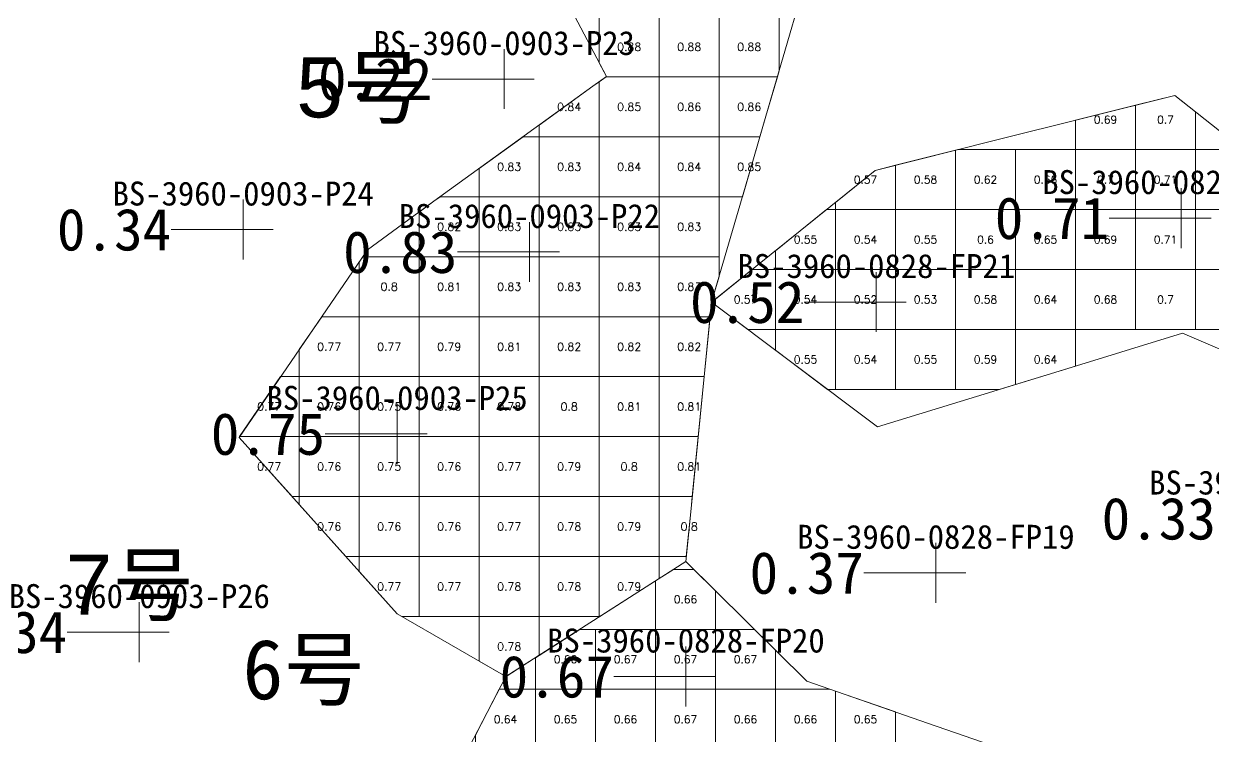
# Model space of a CAD drawing. Header units: inches. Extents: x 469941 to 470089, y 4349675 to 4349818.
# Drawn here: x 470029.56 to 470049.39, y 4349703.85 to 4349715.73 of the extents above; entities that cross this region are included whole.
import ezdxf
from ezdxf.enums import TextEntityAlignment as Align

# ---------------------------------------------------------------- set-up
doc = ezdxf.new("R2010")
doc.units = ezdxf.units.IN
doc.header["$MEASUREMENT"] = 0
for name, color, linetype, lineweight in [('0.500-1.000', 7, 'Continuous', 0), ('孔口文字', 7, 'Continuous', 0), ('点', 7, 'Continuous', 0), ('爆区方格网', 7, 'Continuous', 0), ('线条', 7, 'Continuous', 0), ('钻孔', 7, 'Continuous', 0)]:
    doc.layers.add(name, color=color, linetype=linetype, lineweight=lineweight)
doc.styles.add('3dmine_textStyle_1', font='txt.shx', dxfattribs={"height": 1, "bigfont": 'gbcbig.shx'})
doc.styles.add('3dmine_textStyle_2', font='arial.ttf', dxfattribs={"height": 1})
doc.styles.add('3dmine_textStyle_3', font='宋体.ttf', dxfattribs={"height": 1})
doc.styles.add('3dmine_textStyle_4', font='simsunb.ttf', dxfattribs={"height": 1})

msp = doc.modelspace()

# ---------------------------------------------------------------- hatches: boundary and pattern name
at = {"layer": '钻孔', "linetype": 'Continuous', "lineweight": 0, "true_color": 0x808080, "extrusion": (0, 1, 0)}
for points in [[(-470038.57, 3949.546), (-470037.57, 3949.546), (-470037.57, 3960.546), (-470038.57, 3960.546)], [(-470034.219, 3949.633), (-470033.219, 3949.633), (-470033.219, 3960.633), (-470034.219, 3960.633)], [(-470045.764, 3949.718), (-470044.764, 3949.718), (-470044.764, 3960.718), (-470045.764, 3960.718)], [(-470032.487, 3949.736), (-470031.487, 3949.736), (-470031.487, 3960.736), (-470032.487, 3960.736)]]:
    msp.add_hatch(color=8, dxfattribs=at).paths.add_polyline_path(points, flags=0)
at = {"layer": '钻孔', "linetype": 'Continuous', "lineweight": 0, "true_color": 0x00ffff, "extrusion": (0, 1, 0)}
for points in [[(-470049.85, 3949.534), (-470048.85, 3949.534), (-470048.85, 3960.534), (-470049.85, 3960.534)], [(-470038.989, 3949.879), (-470037.989, 3949.879), (-470037.989, 3960.879), (-470038.989, 3960.879)], [(-470044.771, 3950.46), (-470043.771, 3950.46), (-470043.771, 3960.46), (-470044.771, 3960.46)], [(-470036.784, 3949.664), (-470035.784, 3949.664), (-470035.784, 3960.664), (-470036.784, 3960.664)], [(-470041.598, 3949.628), (-470040.598, 3949.628), (-470040.598, 3960.628), (-470041.598, 3960.628)]]:
    msp.add_hatch(color=4, dxfattribs=at).paths.add_polyline_path(points, flags=0)

# ---------------------------------------------------------------- linework, layer by layer
at = {"layer": '0.500-1.000', "color": 4, "linetype": 'Continuous', "lineweight": 0, "true_color": 0x00ffff}
for points in [[(470044.124, 4349720.737), (470044.106, 4349720.688), (470042.836, 4349717.298), (470041.931, 4349714.192), (470041.723, 4349713.477), (470041.026, 4349711.087), (470040.684, 4349707.649), (470040.684, 4349707.649), (470040.595, 4349706.764), (470037.598, 4349704.846), (470035.784, 4349705.893), (470033.151, 4349708.835), (470035.111, 4349711.7), (470035.289, 4349711.96), (470036.397, 4349712.772), (470039.049, 4349714.69), (470039.273, 4349714.852), (470037.995, 4349717.283), (470041.344, 4349721.778), (470044.124, 4349720.737)], [(470051.751, 4349709.34), (470048.874, 4349710.571), (470046.821, 4349709.94), (470043.789, 4349709.009), (470041.026, 4349711.087), (470043.749, 4349713.287), (470045.76, 4349713.79), (470048.747, 4349714.536), (470051.11, 4349712.663)], [(470050.423, 4349698.049), (470047.591, 4349698.243), (470045.798, 4349697.911), (470040.563, 4349696.941), (470039.145, 4349696.679), (470032.822, 4349695.749), (470034.464, 4349698.812), (470036.669, 4349703.056), (470037.598, 4349704.846), (470040.595, 4349706.764), (470042.614, 4349704.766), (470044.623, 4349704.07), (470047.533, 4349703.062), (470049.726, 4349703.709)]]:
    msp.add_lwpolyline(points, dxfattribs=at)
at = {"layer": '点', "color": 138, "linetype": 'Continuous', "lineweight": 0, "true_color": 0x004c4c}
for points, elevation in [([(470037.57, 4349714.311), (470037.57, 4349715.311)], 3960.546), ([(470038.07, 4349714.811), (470037.07, 4349714.811)], 3960.546), ([(470048.85, 4349711.992), (470048.85, 4349712.992)], 3960.534), ([(470033.219, 4349711.801), (470033.219, 4349712.801)], 3960.633), ([(470037.989, 4349711.426), (470037.989, 4349712.426)], 3960.879), ([(470049.35, 4349712.492), (470048.35, 4349712.492)], 3960.534), ([(470033.719, 4349712.301), (470032.719, 4349712.301)], 3960.633), ([(470038.489, 4349711.926), (470037.489, 4349711.926)], 3960.879), ([(470043.771, 4349710.592), (470043.771, 4349711.592)], 3960.46), ([(470044.271, 4349711.092), (470043.271, 4349711.092)], 3960.46), ([(470035.784, 4349708.393), (470035.784, 4349709.393)], 3960.664), ([(470036.284, 4349708.893), (470035.284, 4349708.893)], 3960.664), ([(470044.764, 4349706.076), (470044.764, 4349707.076)], 3960.718), ([(470045.264, 4349706.576), (470044.264, 4349706.576)], 3960.718), ([(470031.487, 4349705.087), (470031.487, 4349706.087)], 3960.736), ([(470031.987, 4349705.587), (470030.987, 4349705.587)], 3960.736), ([(470040.598, 4349704.346), (470040.598, 4349705.346)], 3960.628), ([(470041.098, 4349704.846), (470040.098, 4349704.846)], 3960.628)]:
    msp.add_lwpolyline(points, dxfattribs=dict(at, elevation=elevation))
at = {"layer": '爆区方格网', "color": 4, "linetype": 'Continuous', "lineweight": 0, "true_color": 0x00ffff}
for points, elevation in [([(470040.152, 4349714.847), (470039.266, 4349714.847), (470039.273, 4349714.852), (470039.152, 4349715.082), (470039.152, 4349715.847), (470040.152, 4349715.847), (470040.152, 4349714.847)], 3960.664), ([(470041.152, 4349714.847), (470040.152, 4349714.847), (470040.152, 4349715.847), (470041.152, 4349715.847), (470041.152, 4349714.847)], 3960.664), ([(470042.152, 4349714.95), (470042.122, 4349714.847), (470041.152, 4349714.847), (470041.152, 4349715.847), (470042.152, 4349715.847), (470042.152, 4349714.95)], 3960.664), ([(470039.152, 4349713.847), (470038.152, 4349713.847), (470038.152, 4349714.041), (470039.049, 4349714.69), (470039.152, 4349714.764), (470039.152, 4349713.847)], 3960.664), ([(470040.152, 4349713.847), (470039.152, 4349713.847), (470039.152, 4349714.764), (470039.266, 4349714.847), (470040.152, 4349714.847), (470040.152, 4349713.847)], 3960.664), ([(470041.152, 4349713.847), (470040.152, 4349713.847), (470040.152, 4349714.847), (470041.152, 4349714.847), (470041.152, 4349713.847)], 3960.664), ([(470041.931, 4349714.192), (470041.83, 4349713.847), (470041.152, 4349713.847), (470041.152, 4349714.847), (470042.122, 4349714.847), (470041.931, 4349714.192)], 3960.664), ([(470049.089, 4349714.265), (470049.089, 4349713.633), (470048.089, 4349713.633), (470048.089, 4349714.372), (470048.747, 4349714.536), (470049.089, 4349714.265)], 3960.677), ([(470048.089, 4349713.633), (470047.089, 4349713.633), (470047.089, 4349714.122), (470048.089, 4349714.372), (470048.089, 4349713.633)], 3960.677), ([(470038.152, 4349712.847), (470037.152, 4349712.847), (470037.152, 4349713.318), (470037.883, 4349713.847), (470038.152, 4349713.847), (470038.152, 4349712.847)], 3960.664), ([(470039.152, 4349712.847), (470038.152, 4349712.847), (470038.152, 4349713.847), (470039.152, 4349713.847), (470039.152, 4349712.847)], 3960.664), ([(470040.152, 4349712.847), (470039.152, 4349712.847), (470039.152, 4349713.847), (470040.152, 4349713.847), (470040.152, 4349712.847)], 3960.664), ([(470041.152, 4349712.847), (470040.152, 4349712.847), (470040.152, 4349713.847), (470041.152, 4349713.847), (470041.152, 4349712.847)], 3960.664), ([(470041.723, 4349713.477), (470041.539, 4349712.847), (470041.152, 4349712.847), (470041.152, 4349713.847), (470041.83, 4349713.847), (470041.723, 4349713.477)], 3960.664), ([(470045.089, 4349712.633), (470044.089, 4349712.633), (470044.089, 4349713.372), (470045.089, 4349713.622), (470045.089, 4349712.633)], 3960.677), ([(470046.089, 4349712.633), (470045.089, 4349712.633), (470045.089, 4349713.622), (470045.132, 4349713.633), (470046.089, 4349713.633), (470046.089, 4349712.633)], 3960.677), ([(470047.089, 4349712.633), (470046.089, 4349712.633), (470046.089, 4349713.633), (470047.089, 4349713.633), (470047.089, 4349712.633)], 3960.677), ([(470048.089, 4349712.633), (470047.089, 4349712.633), (470047.089, 4349713.633), (470048.089, 4349713.633), (470048.089, 4349712.633)], 3960.677), ([(470049.089, 4349712.633), (470048.089, 4349712.633), (470048.089, 4349713.633), (470049.089, 4349713.633), (470049.089, 4349712.633)], 3960.677), ([(470050.089, 4349713.472), (470050.089, 4349712.633), (470049.089, 4349712.633), (470049.089, 4349713.633), (470049.886, 4349713.633), (470050.089, 4349713.472)], 3960.677), ([(470044.089, 4349712.633), (470043.089, 4349712.633), (470043.089, 4349712.754), (470043.749, 4349713.287), (470044.089, 4349713.372), (470044.089, 4349712.633)], 3960.677), ([(470037.152, 4349711.847), (470036.152, 4349711.847), (470036.152, 4349712.592), (470036.397, 4349712.772), (470036.5, 4349712.847), (470037.152, 4349712.847), (470037.152, 4349711.847)], 3960.664), ([(470038.152, 4349711.847), (470037.152, 4349711.847), (470037.152, 4349712.847), (470038.152, 4349712.847), (470038.152, 4349711.847)], 3960.664), ([(470039.152, 4349711.847), (470038.152, 4349711.847), (470038.152, 4349712.847), (470039.152, 4349712.847), (470039.152, 4349711.847)], 3960.664), ([(470040.152, 4349711.847), (470039.152, 4349711.847), (470039.152, 4349712.847), (470040.152, 4349712.847), (470040.152, 4349711.847)], 3960.664), ([(470041.152, 4349711.847), (470040.152, 4349711.847), (470040.152, 4349712.847), (470041.152, 4349712.847), (470041.152, 4349711.847)], 3960.664), ([(470043.089, 4349711.633), (470042.089, 4349711.633), (470042.089, 4349711.946), (470042.939, 4349712.633), (470043.089, 4349712.633), (470043.089, 4349711.633)], 3960.677), ([(470044.089, 4349711.633), (470043.089, 4349711.633), (470043.089, 4349712.633), (470044.089, 4349712.633), (470044.089, 4349711.633)], 3960.677), ([(470045.089, 4349711.633), (470044.089, 4349711.633), (470044.089, 4349712.633), (470045.089, 4349712.633), (470045.089, 4349711.633)], 3960.677), ([(470046.089, 4349711.633), (470045.089, 4349711.633), (470045.089, 4349712.633), (470046.089, 4349712.633), (470046.089, 4349711.633)], 3960.677), ([(470047.089, 4349711.633), (470046.089, 4349711.633), (470046.089, 4349712.633), (470047.089, 4349712.633), (470047.089, 4349711.633)], 3960.677), ([(470048.089, 4349711.633), (470047.089, 4349711.633), (470047.089, 4349712.633), (470048.089, 4349712.633), (470048.089, 4349711.633)], 3960.677), ([(470049.089, 4349711.633), (470048.089, 4349711.633), (470048.089, 4349712.633), (470049.089, 4349712.633), (470049.089, 4349711.633)], 3960.677), ([(470050.089, 4349711.633), (470049.089, 4349711.633), (470049.089, 4349712.633), (470050.089, 4349712.633), (470050.089, 4349711.633)], 3960.677), ([(470036.152, 4349710.847), (470035.152, 4349710.847), (470035.152, 4349711.759), (470035.212, 4349711.847), (470036.152, 4349711.847), (470036.152, 4349710.847)], 3960.664), ([(470037.152, 4349710.847), (470036.152, 4349710.847), (470036.152, 4349711.847), (470037.152, 4349711.847), (470037.152, 4349710.847)], 3960.664), ([(470038.152, 4349710.847), (470037.152, 4349710.847), (470037.152, 4349711.847), (470038.152, 4349711.847), (470038.152, 4349710.847)], 3960.664), ([(470039.152, 4349710.847), (470038.152, 4349710.847), (470038.152, 4349711.847), (470039.152, 4349711.847), (470039.152, 4349710.847)], 3960.664), ([(470040.152, 4349710.847), (470039.152, 4349710.847), (470039.152, 4349711.847), (470040.152, 4349711.847), (470040.152, 4349710.847)], 3960.664), ([(470041.152, 4349711.517), (470041.026, 4349711.087), (470041.002, 4349710.847), (470040.152, 4349710.847), (470040.152, 4349711.847), (470041.152, 4349711.847), (470041.152, 4349711.517)], 3960.664), ([(470042.089, 4349710.633), (470041.63, 4349710.633), (470041.089, 4349711.04), (470041.089, 4349711.138), (470041.702, 4349711.633), (470042.089, 4349711.633), (470042.089, 4349710.633)], 3960.677), ([(470043.089, 4349710.633), (470042.089, 4349710.633), (470042.089, 4349711.633), (470043.089, 4349711.633), (470043.089, 4349710.633)], 3960.677), ([(470044.089, 4349710.633), (470043.089, 4349710.633), (470043.089, 4349711.633), (470044.089, 4349711.633), (470044.089, 4349710.633)], 3960.677), ([(470045.089, 4349710.633), (470044.089, 4349710.633), (470044.089, 4349711.633), (470045.089, 4349711.633), (470045.089, 4349710.633)], 3960.677), ([(470046.089, 4349710.633), (470045.089, 4349710.633), (470045.089, 4349711.633), (470046.089, 4349711.633), (470046.089, 4349710.633)], 3960.677), ([(470047.089, 4349710.633), (470046.089, 4349710.633), (470046.089, 4349711.633), (470047.089, 4349711.633), (470047.089, 4349710.633)], 3960.677), ([(470048.089, 4349710.633), (470047.089, 4349710.633), (470047.089, 4349711.633), (470048.089, 4349711.633), (470048.089, 4349710.633)], 3960.677), ([(470049.089, 4349710.633), (470048.089, 4349710.633), (470048.089, 4349711.633), (470049.089, 4349711.633), (470049.089, 4349710.633)], 3960.677), ([(470050.089, 4349710.633), (470049.089, 4349710.633), (470049.089, 4349711.633), (470050.089, 4349711.633), (470050.089, 4349710.633)], 3960.677), ([(470035.152, 4349709.847), (470034.152, 4349709.847), (470034.152, 4349710.298), (470034.527, 4349710.847), (470035.152, 4349710.847), (470035.152, 4349709.847)], 3960.664), ([(470036.152, 4349709.847), (470035.152, 4349709.847), (470035.152, 4349710.847), (470036.152, 4349710.847), (470036.152, 4349709.847)], 3960.664), ([(470037.152, 4349709.847), (470036.152, 4349709.847), (470036.152, 4349710.847), (470037.152, 4349710.847), (470037.152, 4349709.847)], 3960.664), ([(470038.152, 4349709.847), (470037.152, 4349709.847), (470037.152, 4349710.847), (470038.152, 4349710.847), (470038.152, 4349709.847)], 3960.664), ([(470039.152, 4349709.847), (470038.152, 4349709.847), (470038.152, 4349710.847), (470039.152, 4349710.847), (470039.152, 4349709.847)], 3960.664), ([(470040.152, 4349709.847), (470039.152, 4349709.847), (470039.152, 4349710.847), (470040.152, 4349710.847), (470040.152, 4349709.847)], 3960.664), ([(470040.903, 4349709.847), (470040.152, 4349709.847), (470040.152, 4349710.847), (470041.002, 4349710.847), (470040.903, 4349709.847)], 3960.664), ([(470043.089, 4349709.633), (470042.96, 4349709.633), (470042.089, 4349710.288), (470042.089, 4349710.633), (470043.089, 4349710.633), (470043.089, 4349709.633)], 3960.677), ([(470044.089, 4349709.633), (470043.089, 4349709.633), (470043.089, 4349710.633), (470044.089, 4349710.633), (470044.089, 4349709.633)], 3960.677), ([(470045.089, 4349709.633), (470044.089, 4349709.633), (470044.089, 4349710.633), (470045.089, 4349710.633), (470045.089, 4349709.633)], 3960.677), ([(470046.089, 4349709.715), (470045.82, 4349709.633), (470045.089, 4349709.633), (470045.089, 4349710.633), (470046.089, 4349710.633), (470046.089, 4349709.715)], 3960.677), ([(470047.089, 4349710.023), (470046.821, 4349709.94), (470046.089, 4349709.715), (470046.089, 4349710.633), (470047.089, 4349710.633), (470047.089, 4349710.023)], 3960.677), ([(470034.152, 4349708.847), (470033.159, 4349708.847), (470033.843, 4349709.847), (470034.152, 4349709.847), (470034.152, 4349708.847)], 3960.664), ([(470035.152, 4349708.847), (470034.152, 4349708.847), (470034.152, 4349709.847), (470035.152, 4349709.847), (470035.152, 4349708.847)], 3960.664), ([(470036.152, 4349708.847), (470035.152, 4349708.847), (470035.152, 4349709.847), (470036.152, 4349709.847), (470036.152, 4349708.847)], 3960.664), ([(470037.152, 4349708.847), (470036.152, 4349708.847), (470036.152, 4349709.847), (470037.152, 4349709.847), (470037.152, 4349708.847)], 3960.664), ([(470038.152, 4349708.847), (470037.152, 4349708.847), (470037.152, 4349709.847), (470038.152, 4349709.847), (470038.152, 4349708.847)], 3960.664), ([(470039.152, 4349708.847), (470038.152, 4349708.847), (470038.152, 4349709.847), (470039.152, 4349709.847), (470039.152, 4349708.847)], 3960.664), ([(470040.152, 4349708.847), (470039.152, 4349708.847), (470039.152, 4349709.847), (470040.152, 4349709.847), (470040.152, 4349708.847)], 3960.664), ([(470040.803, 4349708.847), (470040.152, 4349708.847), (470040.152, 4349709.847), (470040.903, 4349709.847), (470040.803, 4349708.847)], 3960.664), ([(470034.152, 4349707.847), (470034.035, 4349707.847), (470033.152, 4349708.834), (470033.152, 4349708.836), (470033.159, 4349708.847), (470034.152, 4349708.847), (470034.152, 4349707.847)], 3960.664), ([(470035.152, 4349707.847), (470034.152, 4349707.847), (470034.152, 4349708.847), (470035.152, 4349708.847), (470035.152, 4349707.847)], 3960.664), ([(470036.152, 4349707.847), (470035.152, 4349707.847), (470035.152, 4349708.847), (470036.152, 4349708.847), (470036.152, 4349707.847)], 3960.664), ([(470037.152, 4349707.847), (470036.152, 4349707.847), (470036.152, 4349708.847), (470037.152, 4349708.847), (470037.152, 4349707.847)], 3960.664), ([(470038.152, 4349707.847), (470037.152, 4349707.847), (470037.152, 4349708.847), (470038.152, 4349708.847), (470038.152, 4349707.847)], 3960.664), ([(470039.152, 4349707.847), (470038.152, 4349707.847), (470038.152, 4349708.847), (470039.152, 4349708.847), (470039.152, 4349707.847)], 3960.664), ([(470040.152, 4349707.847), (470039.152, 4349707.847), (470039.152, 4349708.847), (470040.152, 4349708.847), (470040.152, 4349707.847)], 3960.664), ([(470040.703, 4349707.847), (470040.152, 4349707.847), (470040.152, 4349708.847), (470040.803, 4349708.847), (470040.703, 4349707.847)], 3960.664), ([(470035.152, 4349706.847), (470034.93, 4349706.847), (470034.152, 4349707.717), (470034.152, 4349707.847), (470035.152, 4349707.847), (470035.152, 4349706.847)], 3960.664), ([(470036.152, 4349706.847), (470035.152, 4349706.847), (470035.152, 4349707.847), (470036.152, 4349707.847), (470036.152, 4349706.847)], 3960.664), ([(470037.152, 4349706.847), (470036.152, 4349706.847), (470036.152, 4349707.847), (470037.152, 4349707.847), (470037.152, 4349706.847)], 3960.664), ([(470038.152, 4349706.847), (470037.152, 4349706.847), (470037.152, 4349707.847), (470038.152, 4349707.847), (470038.152, 4349706.847)], 3960.664), ([(470039.152, 4349706.847), (470038.152, 4349706.847), (470038.152, 4349707.847), (470039.152, 4349707.847), (470039.152, 4349706.847)], 3960.664), ([(470040.152, 4349706.847), (470039.152, 4349706.847), (470039.152, 4349707.847), (470040.152, 4349707.847), (470040.152, 4349706.847)], 3960.664), ([(470040.684, 4349707.649), (470040.684, 4349707.649), (470040.604, 4349706.847), (470040.152, 4349706.847), (470040.152, 4349707.847), (470040.703, 4349707.847), (470040.684, 4349707.649)], 3960.664), ([(470036.152, 4349705.847), (470035.863, 4349705.847), (470035.784, 4349705.893), (470035.152, 4349706.599), (470035.152, 4349706.847), (470036.152, 4349706.847), (470036.152, 4349705.847)], 3960.664), ([(470037.152, 4349705.847), (470036.152, 4349705.847), (470036.152, 4349706.847), (470037.152, 4349706.847), (470037.152, 4349705.847)], 3960.664), ([(470038.152, 4349705.847), (470037.152, 4349705.847), (470037.152, 4349706.847), (470038.152, 4349706.847), (470038.152, 4349705.847)], 3960.664), ([(470039.152, 4349705.847), (470038.152, 4349705.847), (470038.152, 4349706.847), (470039.152, 4349706.847), (470039.152, 4349705.847)], 3960.664), ([(470040.152, 4349706.48), (470039.162, 4349705.847), (470039.152, 4349705.847), (470039.152, 4349706.847), (470040.152, 4349706.847), (470040.152, 4349706.48)], 3960.664), ([(470041.089, 4349706.275), (470041.089, 4349705.633), (470040.089, 4349705.633), (470040.089, 4349706.44), (470040.391, 4349706.633), (470040.728, 4349706.633), (470041.089, 4349706.275)], 3960.677), ([(470038.152, 4349705.2), (470037.6, 4349704.847), (470037.596, 4349704.847), (470037.152, 4349705.103), (470037.152, 4349705.847), (470038.152, 4349705.847), (470038.152, 4349705.2)], 3960.664), ([(470039.089, 4349704.633), (470038.089, 4349704.633), (470038.089, 4349705.16), (470038.828, 4349705.633), (470039.089, 4349705.633), (470039.089, 4349704.633)], 3960.677), ([(470040.089, 4349704.633), (470039.089, 4349704.633), (470039.089, 4349705.633), (470040.089, 4349705.633), (470040.089, 4349704.633)], 3960.677), ([(470041.089, 4349704.633), (470040.089, 4349704.633), (470040.089, 4349705.633), (470041.089, 4349705.633), (470041.089, 4349704.633)], 3960.677), ([(470042.089, 4349705.285), (470042.089, 4349704.633), (470041.089, 4349704.633), (470041.089, 4349705.633), (470041.738, 4349705.633), (470042.089, 4349705.285)], 3960.677), ([(470038.089, 4349703.633), (470037.089, 4349703.633), (470037.089, 4349703.866), (470037.487, 4349704.633), (470038.089, 4349704.633), (470038.089, 4349703.633)], 3960.677), ([(470039.089, 4349703.633), (470038.089, 4349703.633), (470038.089, 4349704.633), (470039.089, 4349704.633), (470039.089, 4349703.633)], 3960.677), ([(470040.089, 4349703.633), (470039.089, 4349703.633), (470039.089, 4349704.633), (470040.089, 4349704.633), (470040.089, 4349703.633)], 3960.677), ([(470041.089, 4349703.633), (470040.089, 4349703.633), (470040.089, 4349704.633), (470041.089, 4349704.633), (470041.089, 4349703.633)], 3960.677), ([(470042.089, 4349703.633), (470041.089, 4349703.633), (470041.089, 4349704.633), (470042.089, 4349704.633), (470042.089, 4349703.633)], 3960.677), ([(470043.089, 4349704.601), (470043.089, 4349703.633), (470042.089, 4349703.633), (470042.089, 4349704.633), (470042.997, 4349704.633), (470043.089, 4349704.601)], 3960.677), ([(470044.089, 4349704.255), (470044.089, 4349703.633), (470043.089, 4349703.633), (470043.089, 4349704.601), (470044.089, 4349704.255)], 3960.677)]:
    msp.add_lwpolyline(points, dxfattribs=dict(at, elevation=elevation))
at = {"layer": '线条', "color": 138, "linetype": 'Continuous', "lineweight": 0, "true_color": 0x004c4c}
for points, elevation in [([(470037.57, 4349714.811), (470037.57, 4349714.811), (470037.57, 4349714.811)], 3960.546), ([(470048.85, 4349712.492), (470048.85, 4349712.492), (470048.85, 4349712.492)], 3960.534), ([(470033.219, 4349712.301), (470033.219, 4349712.301), (470033.219, 4349712.301)], 3960.633), ([(470037.989, 4349711.926), (470037.989, 4349711.926), (470037.989, 4349711.926)], 3960.879), ([(470043.771, 4349711.092), (470043.771, 4349711.092), (470043.771, 4349711.092)], 3960.46), ([(470035.784, 4349708.893), (470035.784, 4349708.893), (470035.784, 4349708.893)], 3960.664), ([(470044.764, 4349706.576), (470044.764, 4349706.576), (470044.764, 4349706.576)], 3960.718), ([(470031.487, 4349705.587), (470031.487, 4349705.587), (470031.487, 4349705.587)], 3960.736), ([(470040.598, 4349704.846), (470040.598, 4349704.846), (470040.598, 4349704.846)], 3960.628)]:
    msp.add_lwpolyline(points, dxfattribs=dict(at, elevation=elevation))
at = {"layer": '钻孔', "color": 8, "linetype": 'Continuous', "lineweight": 0, "true_color": 0x808080}
for points, elevation in [([(470037.57, 4349714.811), (470036.37, 4349714.811)], 3960.546), ([(470037.57, 4349714.811), (470036.37, 4349714.811)], 3949.546), ([(470033.219, 4349712.301), (470032.019, 4349712.301)], 3960.633), ([(470033.219, 4349712.301), (470032.019, 4349712.301)], 3949.633), ([(470044.764, 4349706.576), (470043.564, 4349706.576)], 3960.718), ([(470044.764, 4349706.576), (470043.564, 4349706.576)], 3949.718), ([(470031.487, 4349705.587), (470030.287, 4349705.587)], 3960.736), ([(470031.487, 4349705.587), (470030.287, 4349705.587)], 3949.736)]:
    msp.add_lwpolyline(points, dxfattribs=dict(at, elevation=elevation))
at = {"layer": '钻孔', "color": 4, "linetype": 'Continuous', "lineweight": 0, "true_color": 0x00ffff}
for points, elevation in [([(470048.85, 4349712.492), (470047.65, 4349712.492)], 3960.534), ([(470048.85, 4349712.492), (470047.65, 4349712.492)], 3949.534), ([(470037.989, 4349711.926), (470036.789, 4349711.926)], 3960.879), ([(470037.989, 4349711.926), (470036.789, 4349711.926)], 3949.879), ([(470043.771, 4349711.092), (470042.571, 4349711.092)], 3960.46), ([(470043.771, 4349711.092), (470042.571, 4349711.092)], 3950.46), ([(470035.784, 4349708.893), (470034.584, 4349708.893)], 3960.664), ([(470035.784, 4349708.893), (470034.584, 4349708.893)], 3949.664), ([(470040.598, 4349704.846), (470039.398, 4349704.846)], 3960.628), ([(470040.598, 4349704.846), (470039.398, 4349704.846)], 3949.628)]:
    msp.add_lwpolyline(points, dxfattribs=dict(at, elevation=elevation))

# ---------------------------------------------------------------- texts
at = {"color": 4, "linetype": 'Continuous', "lineweight": 0, "true_color": 0x00ffff, "style": '3dmine_textStyle_1'}
for s, height, p in [('0.88', 0.1333, (470039.652, 4349715.347, 3960.664)), ('0.88', 0.1333, (470040.652, 4349715.347, 3960.664)), ('0.88', 0.1333, (470041.652, 4349715.347, 3960.664)), ('0.84', 0.1333, (470038.652, 4349714.347, 3960.664)), ('0.85', 0.1333, (470039.652, 4349714.347, 3960.664)), ('0.86', 0.1333, (470040.652, 4349714.347, 3960.664)), ('0.86', 0.1333, (470041.652, 4349714.347, 3960.664)), ('0.69', 0.13, (470047.589, 4349714.133, 3960.677)), ('0.7', 0.13, (470048.589, 4349714.133, 3960.677)), ('0.83', 0.1333, (470037.652, 4349713.347, 3960.664)), ('0.83', 0.1333, (470038.652, 4349713.347, 3960.664)), ('0.84', 0.1333, (470039.652, 4349713.347, 3960.664)), ('0.84', 0.1333, (470040.652, 4349713.347, 3960.664)), ('0.85', 0.1333, (470041.652, 4349713.347, 3960.664)), ('0.57', 0.13, (470043.589, 4349713.133, 3960.677)), ('0.58', 0.13, (470044.589, 4349713.133, 3960.677)), ('0.62', 0.13, (470045.589, 4349713.133, 3960.677)), ('0.66', 0.13, (470046.589, 4349713.133, 3960.677)), ('0.7', 0.13, (470047.589, 4349713.133, 3960.677)), ('0.71', 0.13, (470048.589, 4349713.133, 3960.677)), ('0.82', 0.1333, (470036.652, 4349712.347, 3960.664)), ('0.83', 0.1333, (470037.652, 4349712.347, 3960.664)), ('0.83', 0.1333, (470038.652, 4349712.347, 3960.664)), ('0.83', 0.1333, (470039.652, 4349712.347, 3960.664)), ('0.83', 0.1333, (470040.652, 4349712.347, 3960.664)), ('0.55', 0.13, (470042.589, 4349712.133, 3960.677)), ('0.54', 0.13, (470043.589, 4349712.133, 3960.677)), ('0.55', 0.13, (470044.589, 4349712.133, 3960.677)), ('0.6', 0.13, (470045.589, 4349712.133, 3960.677)), ('0.65', 0.13, (470046.589, 4349712.133, 3960.677)), ('0.69', 0.13, (470047.589, 4349712.133, 3960.677)), ('0.71', 0.13, (470048.589, 4349712.133, 3960.677)), ('0.8', 0.1333, (470035.652, 4349711.347, 3960.664)), ('0.81', 0.1333, (470036.652, 4349711.347, 3960.664)), ('0.83', 0.1333, (470037.652, 4349711.347, 3960.664)), ('0.83', 0.1333, (470038.652, 4349711.347, 3960.664)), ('0.83', 0.1333, (470039.652, 4349711.347, 3960.664)), ('0.83', 0.1333, (470040.652, 4349711.347, 3960.664)), ('0.57', 0.13, (470041.589, 4349711.133, 3960.677)), ('0.54', 0.13, (470042.589, 4349711.133, 3960.677)), ('0.52', 0.13, (470043.589, 4349711.133, 3960.677)), ('0.53', 0.13, (470044.589, 4349711.133, 3960.677)), ('0.58', 0.13, (470045.589, 4349711.133, 3960.677)), ('0.64', 0.13, (470046.589, 4349711.133, 3960.677)), ('0.68', 0.13, (470047.589, 4349711.133, 3960.677)), ('0.7', 0.13, (470048.589, 4349711.133, 3960.677)), ('0.77', 0.1333, (470034.652, 4349710.347, 3960.664)), ('0.77', 0.1333, (470035.652, 4349710.347, 3960.664)), ('0.79', 0.1333, (470036.652, 4349710.347, 3960.664)), ('0.81', 0.1333, (470037.652, 4349710.347, 3960.664)), ('0.82', 0.1333, (470038.652, 4349710.347, 3960.664)), ('0.82', 0.1333, (470039.652, 4349710.347, 3960.664)), ('0.82', 0.1333, (470040.652, 4349710.347, 3960.664)), ('0.55', 0.13, (470042.589, 4349710.133, 3960.677)), ('0.54', 0.13, (470043.589, 4349710.133, 3960.677)), ('0.55', 0.13, (470044.589, 4349710.133, 3960.677)), ('0.59', 0.13, (470045.589, 4349710.133, 3960.677)), ('0.64', 0.13, (470046.589, 4349710.133, 3960.677)), ('0.77', 0.1333, (470033.652, 4349709.347, 3960.664)), ('0.76', 0.1333, (470034.652, 4349709.347, 3960.664)), ('0.75', 0.1333, (470035.652, 4349709.347, 3960.664)), ('0.76', 0.1333, (470036.652, 4349709.347, 3960.664)), ('0.78', 0.1333, (470037.652, 4349709.347, 3960.664)), ('0.8', 0.1333, (470038.652, 4349709.347, 3960.664)), ('0.81', 0.1333, (470039.652, 4349709.347, 3960.664)), ('0.81', 0.1333, (470040.652, 4349709.347, 3960.664)), ('0.77', 0.1333, (470033.652, 4349708.347, 3960.664)), ('0.76', 0.1333, (470034.652, 4349708.347, 3960.664)), ('0.75', 0.1333, (470035.652, 4349708.347, 3960.664)), ('0.76', 0.1333, (470036.652, 4349708.347, 3960.664)), ('0.77', 0.1333, (470037.652, 4349708.347, 3960.664)), ('0.79', 0.1333, (470038.652, 4349708.347, 3960.664)), ('0.8', 0.1333, (470039.652, 4349708.347, 3960.664)), ('0.81', 0.1333, (470040.652, 4349708.347, 3960.664)), ('0.76', 0.1333, (470034.652, 4349707.347, 3960.664)), ('0.76', 0.1333, (470035.652, 4349707.347, 3960.664)), ('0.76', 0.1333, (470036.652, 4349707.347, 3960.664)), ('0.77', 0.1333, (470037.652, 4349707.347, 3960.664)), ('0.78', 0.1333, (470038.652, 4349707.347, 3960.664)), ('0.79', 0.1333, (470039.652, 4349707.347, 3960.664)), ('0.8', 0.1333, (470040.652, 4349707.347, 3960.664)), ('0.77', 0.1333, (470035.652, 4349706.347, 3960.664)), ('0.77', 0.1333, (470036.652, 4349706.347, 3960.664)), ('0.78', 0.1333, (470037.652, 4349706.347, 3960.664)), ('0.78', 0.1333, (470038.652, 4349706.347, 3960.664)), ('0.79', 0.1333, (470039.652, 4349706.347, 3960.664)), ('0.66', 0.13, (470040.589, 4349706.133, 3960.677)), ('0.78', 0.1333, (470037.652, 4349705.347, 3960.664)), ('0.66', 0.13, (470038.589, 4349705.133, 3960.677)), ('0.67', 0.13, (470039.589, 4349705.133, 3960.677)), ('0.67', 0.13, (470040.589, 4349705.133, 3960.677)), ('0.67', 0.13, (470041.589, 4349705.133, 3960.677)), ('0.64', 0.13, (470037.589, 4349704.133, 3960.677)), ('0.65', 0.13, (470038.589, 4349704.133, 3960.677)), ('0.66', 0.13, (470039.589, 4349704.133, 3960.677)), ('0.67', 0.13, (470040.589, 4349704.133, 3960.677)), ('0.66', 0.13, (470041.589, 4349704.133, 3960.677)), ('0.66', 0.13, (470042.589, 4349704.133, 3960.677)), ('0.65', 0.13, (470043.589, 4349704.133, 3960.677))]:
    msp.add_text(s, height=height, dxfattribs=at).set_placement(p, align=Align.MIDDLE_CENTER)
at = {"color": 7, "linetype": 'Continuous', "lineweight": 0}
for s, style, p in [('5号', '3dmine_textStyle_2', (470034.104, 4349714.171, 1982.732)), ('7号', '3dmine_textStyle_2', (470030.262, 4349705.877, 1980.974)), ('6号', '3dmine_textStyle_3', (470033.208, 4349704.467, 1982.732))]:
    msp.add_text(s, height=1, dxfattribs=dict(at, style=style)).set_placement(p)
at = {"layer": '孔口文字', "color": 138, "linetype": 'Continuous', "lineweight": 0, "true_color": 0x004c4c}
for s, style, p in [('BS-3960-0903-P23', '3dmine_textStyle_3', (470037.57, 4349715.211, 3960.546)), ('BS-3960-0828-FP27', '3dmine_textStyle_4', (470048.85, 4349712.892, 3960.534)), ('BS-3960-0903-P24', '3dmine_textStyle_3', (470033.219, 4349712.701, 3960.633)), ('BS-3960-0903-P22', '3dmine_textStyle_3', (470037.989, 4349712.326, 3960.879)), ('BS-3960-0828-FP21', '3dmine_textStyle_4', (470043.771, 4349711.492, 3960.46)), ('BS-3960-0903-P25', '3dmine_textStyle_3', (470035.784, 4349709.293, 3960.664)), ('BS-3960-0828-FP22', '3dmine_textStyle_4', (470050.631, 4349707.881, 3960.651)), ('BS-3960-0828-FP19', '3dmine_textStyle_4', (470044.764, 4349706.976, 3960.718)), ('BS-3960-0903-P26', '3dmine_textStyle_3', (470031.487, 4349705.987, 3960.736)), ('BS-3960-0828-FP20', '3dmine_textStyle_4', (470040.598, 4349705.246, 3960.628))]:
    msp.add_text(s, height=0.4, dxfattribs=dict(at, style=style)).set_placement(p, align=Align.CENTER)
at = {"layer": '钻孔', "color": 8, "linetype": 'Continuous', "lineweight": 0, "true_color": 0x808080}
for s, style, p in [('0.22', '3dmine_textStyle_3', (470036.37, 4349714.811, 3960.546)), ('0.34', '3dmine_textStyle_3', (470032.019, 4349712.301, 3960.633)), ('0.33', '3dmine_textStyle_4', (470049.431, 4349707.481, 3960.651)), ('0.37', '3dmine_textStyle_4', (470043.564, 4349706.576, 3960.718)), ('0.34', '3dmine_textStyle_3', (470030.287, 4349705.587, 3960.736))]:
    msp.add_text(s, height=0.7, dxfattribs=dict(at, style=style)).set_placement(p, align=Align.MIDDLE_RIGHT)
at = {"layer": '钻孔', "color": 4, "linetype": 'Continuous', "lineweight": 0, "true_color": 0x00ffff}
for s, style, p in [('0.71', '3dmine_textStyle_4', (470047.65, 4349712.492, 3960.534)), ('0.83', '3dmine_textStyle_3', (470036.789, 4349711.926, 3960.879)), ('0.52', '3dmine_textStyle_4', (470042.571, 4349711.092, 3960.46)), ('0.75', '3dmine_textStyle_3', (470034.584, 4349708.893, 3960.664)), ('0.67', '3dmine_textStyle_4', (470039.398, 4349704.846, 3960.628))]:
    msp.add_text(s, height=0.7, dxfattribs=dict(at, style=style)).set_placement(p, align=Align.MIDDLE_RIGHT)

doc.saveas('drawing.dxf')
